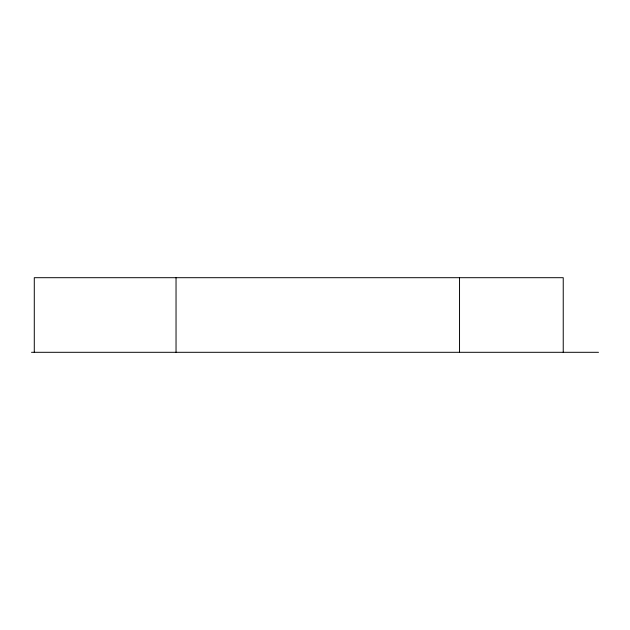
<?xml version="1.0" encoding="UTF-8"?>
<svg xmlns="http://www.w3.org/2000/svg" width="630" height="630" viewBox="0 0 630 630"><rect width="100%" height="100%" fill="white"/><g stroke="black" fill="none" stroke-linecap="round" stroke-linejoin="round"><path stroke-width="0.94" d="M31.5 352.304L598.5 352.304M563.236 352.304L563.236 277.696L34.288 277.696L34.288 352.304M459.538 277.696L459.538 352.304M176.038 277.696L176.038 352.304"/></g></svg>
